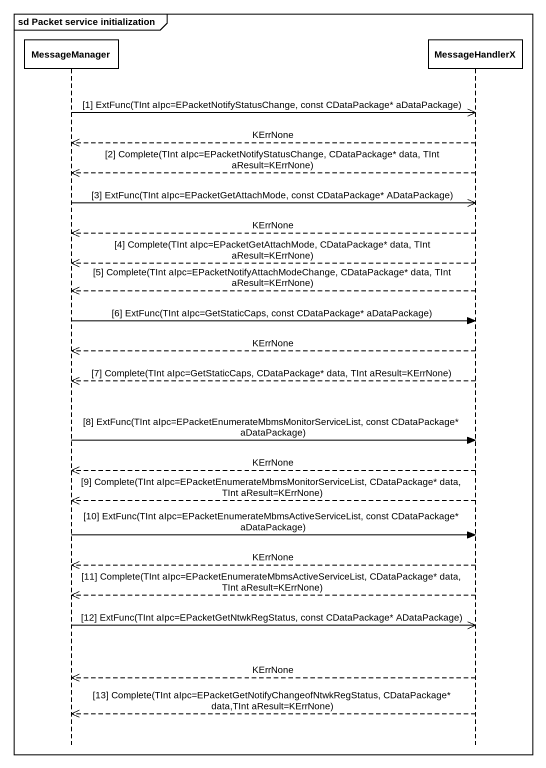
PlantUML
@startuml
mainframe sd Packet service initialization
hide footbox
participant MessageManager
participant MessageHandlerX

MessageManager ->> MessageHandlerX : [1] ExtFunc(TInt aIpc=EPacketNotifyStatusChange, const CDataPackage* aDataPackage)
MessageHandlerX -->> MessageManager : KErrNone
MessageHandlerX -->> MessageManager : [2] Complete(TInt aIpc=EPacketNotifyStatusChange, CDataPackage* data, TInt aResult=KErrNone)
MessageManager ->> MessageHandlerX : [3] ExtFunc(TInt aIpc=EPacketGetAttachMode, const CDataPackage* ADataPackage)
MessageHandlerX -->> MessageManager : KErrNone
MessageHandlerX -->> MessageManager : [4] Complete(TInt aIpc=EPacketGetAttachMode, CDataPackage* data, TInt aResult=KErrNone)
MessageHandlerX -->> MessageManager : [5] Complete(TInt aIpc=EPacketNotifyAttachModeChange, CDataPackage* data, TInt aResult=KErrNone)
MessageManager -> MessageHandlerX : [6] ExtFunc(TInt aIpc=GetStaticCaps, const CDataPackage* aDataPackage)
MessageHandlerX -->> MessageManager : KErrNone
MessageHandlerX -->> MessageManager : [7] Complete(TInt aIpc=GetStaticCaps, CDataPackage* data, TInt aResult=KErrNone)
MessageManager -> MessageHandlerX : [8] ExtFunc(TInt aIpc=EPacketEnumerateMbmsMonitorServiceList, const CDataPackage* aDataPackage)
MessageHandlerX -->> MessageManager : KErrNone
MessageHandlerX -->> MessageManager : [9] Complete(TInt aIpc=EPacketEnumerateMbmsMonitorServiceList, CDataPackage* data, TInt aResult=KErrNone)
MessageManager -> MessageHandlerX : [10] ExtFunc(TInt aIpc=EPacketEnumerateMbmsActiveServiceList, const CDataPackage* aDataPackage)
MessageHandlerX -->> MessageManager : KErrNone
MessageHandlerX -->> MessageManager : [11] Complete(TInt aIpc=EPacketEnumerateMbmsActiveServiceList, CDataPackage* data, TInt aResult=KErrNone)
MessageManager ->> MessageHandlerX : [12] ExtFunc(TInt aIpc=EPacketGetNtwkRegStatus, const CDataPackage* ADataPackage)
MessageHandlerX -->> MessageManager : KErrNone
MessageHandlerX -->> MessageManager : [13] Complete(TInt aIpc=EPacketGetNotifyChangeofNtwkRegStatus, CDataPackage* data,TInt aResult=KErrNone)
@enduml
